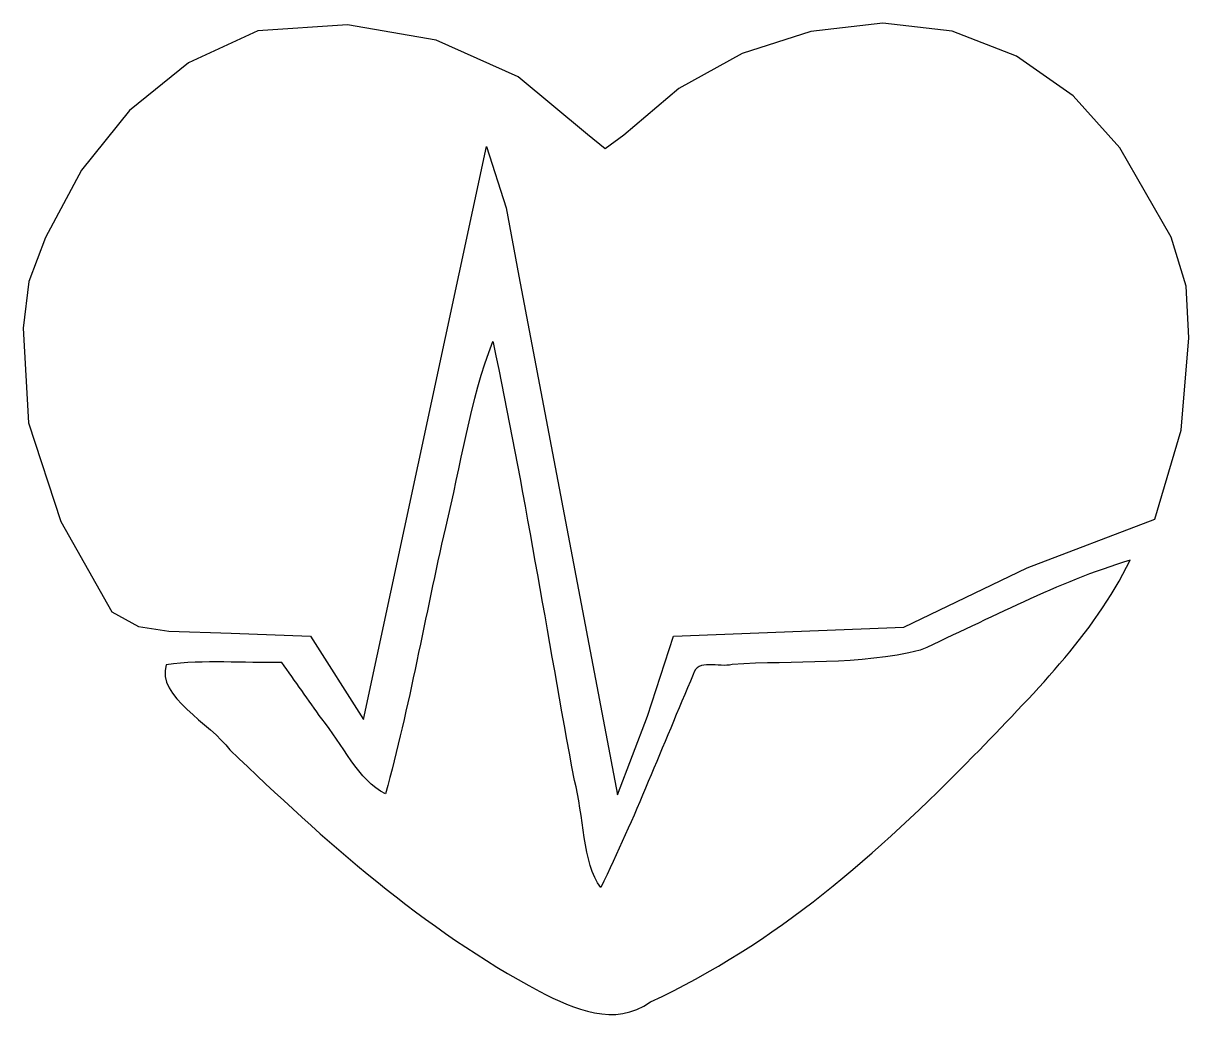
# Model space of a CAD drawing. Extents: x 9 to 188, y 58 to 212.
import ezdxf

# ---------------------------------------------------------------- set-up
doc = ezdxf.new("R2010")
doc.units = 0
doc.layers.add('1._réteg', color=7, linetype='CONTINUOUS')

msp = doc.modelspace()

# ---------------------------------------------------------------- linework, layer by layer
at = {"layer": '1._réteg', "color": 7}
msp.add_lwpolyline([(141.422892, 211.94904), (130.376827, 210.679031), (119.811488, 207.297679), (110.100417, 201.943939), (101.617156, 194.756768), (98.764754, 192.662729), (96.040884, 194.894408), (85.430926, 203.740865), (72.840028, 209.349932), (59.19859, 211.711187), (45.437012, 210.814208), (34.774805, 205.887006), (25.703637, 198.555922), (18.337882, 189.419129), (12.791917, 179.0748), (10.26305, 172.296851), (9.405408, 165.136393), (10.21725, 150.619544), (15.169531, 135.481079), (23.005252, 121.572296), (27.116199, 119.343291), (31.763831, 118.610939), (41.340732, 118.310576), (53.532612, 117.82892), (61.638484, 105.050672), (80.531436, 193.019968), (83.549005, 183.612012), (85.527164, 173.105552), (100.681164, 93.511312), (105.278063, 105.552474), (109.282588, 117.82892), (144.640844, 119.254816), (163.579525, 128.365913), (183.191124, 135.810504), (187.2513, 149.485902), (188.391732, 163.6686), (188.004395, 171.585521), (185.682302, 179.090748), (177.807076, 192.847728), (170.663041, 200.798448), (161.942108, 206.902881), (152.057613, 210.755065), (141.422892, 211.94904), (141.422892, 211.94904)], dxfattribs=at)
msp.add_lwpolyline([(81.602284, 162.959896), (81.460692, 163.06608), (81.460692, 163.06604), (81.460692, 163.06604)], close=True, dxfattribs=at)
for points in [[(81.460692, 163.06604), (77.96178, 153.92848), (76.535772, 144.061552), (74.229316, 134.546664)], [(94.039748, 95.69376), (89.916532, 118.118704), (86.316908, 140.650552), (81.602284, 162.959896)], [(74.229316, 134.546664), (71.103468, 120.930448), (68.750972, 107.101144), (65.020972, 93.645736)], [(179.403668, 129.509912), (168.187524, 126.167744), (157.793804, 120.483976), (147.1569, 115.682)], [(155.353604, 99.45276), (164.221604, 108.698432), (173.699428, 117.874304), (179.403668, 129.509912)], [(147.1569, 115.682), (137.738268, 113.355008), (127.893676, 114.135584), (118.261364, 113.497872)], [(31.364132, 113.465984), (29.770044, 108.566896), (38.192564, 104.442704), (41.149868, 100.379008)], [(49.108012, 113.82908), (43.197156, 113.691352), (37.22474, 114.260712), (31.364132, 113.465984)], [(55.245828, 105.151488), (53.199884, 108.044016), (51.153948, 110.936552), (49.108012, 113.82908)], [(118.261364, 113.497872), (116.306436, 112.936384), (112.883372, 114.498496), (112.295164, 111.960096)], [(112.295164, 111.960096), (107.612196, 101.03536), (103.307572, 89.930648), (98.097196, 79.24644)], [(65.020972, 93.645736), (60.891508, 95.601904), (58.396668, 101.41592), (55.245828, 105.151488)], [(41.149868, 100.379008), (55.642148, 86.44968), (70.89002, 72.807688), (88.717044, 63.28248)], [(105.721884, 61.70868), (124.846348, 70.476552), (140.756068, 84.576488), (155.353604, 99.45276)], [(98.097196, 79.24644), (95.266484, 82.938664), (95.504212, 90.520256), (94.039748, 95.69376)], [(88.717044, 63.28248), (94.016732, 60.61712), (100.230084, 57.735296), (105.721884, 61.70868)]]:
    msp.add_open_spline(points, degree=3, dxfattribs=at)

doc.saveas('drawing.dxf')
